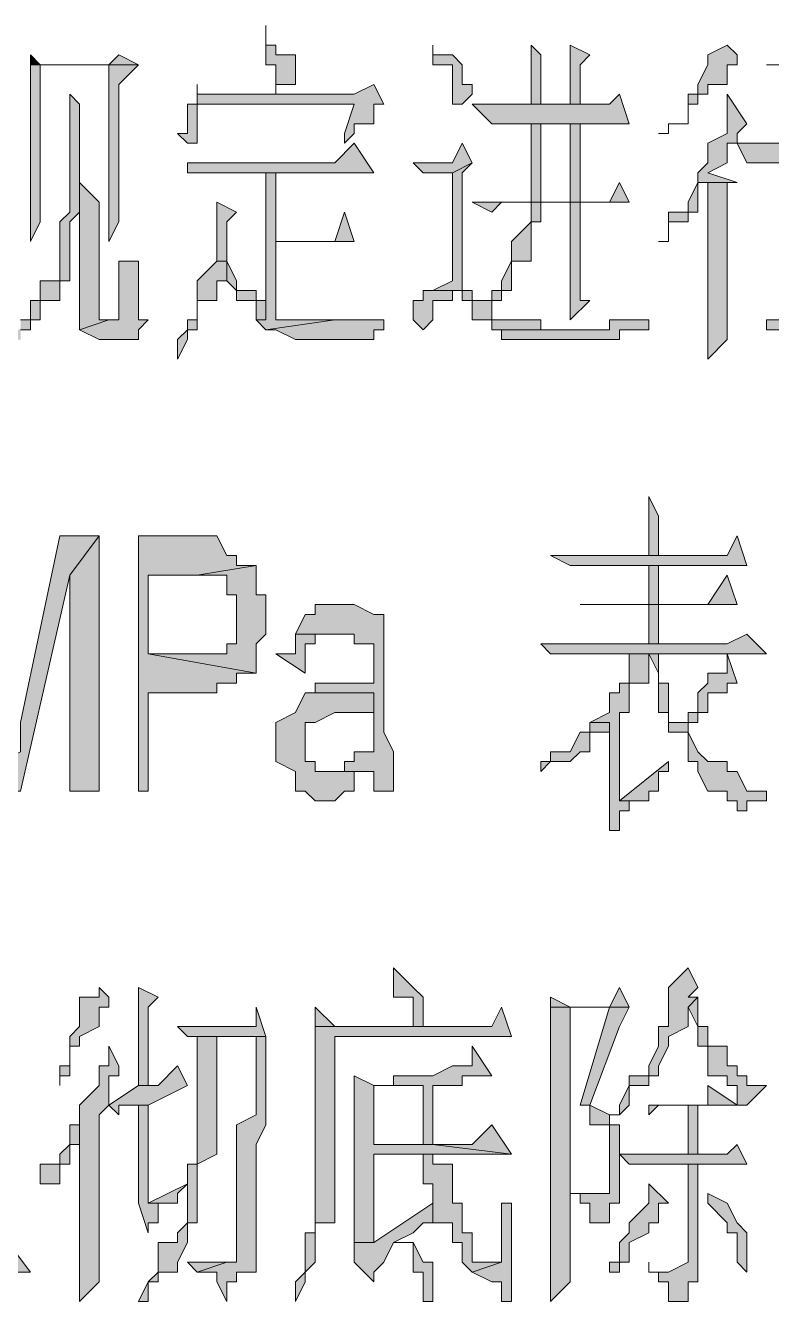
# Model space of a CAD drawing. Header units: millimetres. Extents: x 20 to 821, y 1 to 1134.
# Drawn here: x 623.61 to 637.29, y 581.18 to 604.58 of the extents above; entities that cross this region are included whole.
import ezdxf

# ---------------------------------------------------------------- set-up
doc = ezdxf.new("R2010")
doc.units = ezdxf.units.MM
doc.layers.add('1', color=7, linetype='Continuous')

msp = doc.modelspace()

# ---------------------------------------------------------------- hatches: boundary and pattern name
h = msp.add_hatch(color=0)
h.dxf.hatch_style = 2
h.paths.add_polyline_path([(628.02, 604.581732), (628.02, 603.861732), (628.2, 603.861732), (628.2, 603.321732), (628.2, 603.501732), (628.56, 603.501732), (628.56, 603.861732), (628.56, 604.041732), (628.2, 604.041732), (628.2, 604.221732), (628.02, 604.221732)])
h = msp.add_hatch(color=0)
h.dxf.hatch_style = 2
h.paths.add_polyline_path([(631.08, 604.221732), (631.08, 603.861732), (631.44, 603.861732), (631.44, 603.141732), (631.62, 603.141732), (631.8, 603.321732), (631.8, 603.501732), (631.62, 603.501732), (631.62, 603.861732), (631.44, 604.041732), (631.08, 604.041732)])
h = msp.add_hatch(color=0)
h.dxf.hatch_style = 2
h.paths.add_polyline_path([(632.88, 604.221732), (632.88, 603.141732), (633.06, 603.141732), (633.06, 604.041732)])
h = msp.add_hatch(color=0)
h.dxf.hatch_style = 2
h.paths.add_polyline_path([(633.6, 604.221732), (633.6, 603.141732), (633.78, 603.141732), (633.78, 603.861732), (633.96, 604.041732)])
h = msp.add_hatch(color=0)
h.dxf.hatch_style = 2
h.paths.add_polyline_path([(636.48, 604.221732), (636.12, 604.041732), (636.12, 603.861732), (635.94, 603.501732), (635.94, 603.321732), (635.76, 603.321732), (635.76, 602.781732), (635.4, 602.781732), (635.4, 602.601732), (635.22, 602.601732), (635.4, 602.601732), (635.4, 602.781732), (635.76, 602.781732), (635.76, 603.141732), (635.94, 603.141732), (635.94, 603.321732), (636.12, 603.321732), (636.12, 603.501732), (636.48, 603.501732), (636.48, 603.861732), (636.66, 603.861732), (636.66, 604.041732)])
h = msp.add_hatch(color=0)
h.dxf.hatch_style = 2
h.paths.add_polyline_path([(638.82, 604.221732), (638.64, 603.861732), (637.2, 603.861732), (637.38, 603.861732), (639, 603.861732)])
h = msp.add_hatch(color=0)
h.dxf.hatch_style = 2
h.paths.add_polyline_path([(623.7, 604.041732), (623.7, 603.861732), (623.88, 603.861732)])
h = msp.add_hatch(color=0)
h.dxf.hatch_style = 2
h.paths.add_polyline_path([(625.32, 604.041732), (625.14, 603.861732), (623.7, 603.861732), (623.7, 603.501732), (623.7, 600.621732), (623.88, 600.981732), (623.88, 603.861732), (625.14, 603.861732), (625.68, 603.861732)])
h = msp.add_hatch(color=0)
h.dxf.hatch_style = 2
h.paths.add_polyline_path([(625.68, 603.861732), (625.14, 603.861732), (625.14, 600.621732), (625.32, 600.981732), (625.32, 603.501732)])
h = msp.add_hatch(color=0)
h.dxf.hatch_style = 2
h.paths.add_polyline_path([(630, 603.501732), (629.64, 603.321732), (626.76, 603.321732), (626.76, 603.141732), (629.64, 603.141732), (629.46, 602.601732), (629.46, 602.421732), (629.64, 602.601732), (629.64, 602.781732), (630, 602.781732), (630, 603.141732), (630.18, 603.141732)])
h = msp.add_hatch(color=0)
h.dxf.hatch_style = 2
h.paths.add_polyline_path([(626.76, 603.501732), (626.76, 603.141732), (626.76, 603.321732)])
h = msp.add_hatch(color=0)
h.dxf.hatch_style = 2
h.paths.add_polyline_path([(624.42, 603.321732), (624.42, 601.161732), (624.24, 600.981732), (624.24, 599.901732), (623.88, 599.901732), (623.88, 599.721732), (623.88, 599.541732), (623.7, 599.541732), (623.7, 599.181732), (623.52, 599.181732), (623.52, 599.001732), (623.16, 599.001732), (623.16, 598.821732), (622.98, 598.821732), (622.98, 598.461732), (622.98, 598.821732), (623.52, 598.821732), (623.52, 599.001732), (623.7, 599.001732), (623.7, 599.181732), (623.88, 599.181732), (623.88, 599.541732), (624.24, 599.541732), (624.24, 599.721732), (624.24, 599.901732), (624.42, 599.901732), (624.42, 600.981732), (624.6, 601.161732), (624.6, 603.141732)])
h = msp.add_hatch(color=0)
h.dxf.hatch_style = 2
h.paths.add_polyline_path([(634.5, 603.321732), (634.32, 603.141732), (631.8, 603.141732), (632.16, 602.781732), (634.68, 602.781732)])
h = msp.add_hatch(color=0)
h.dxf.hatch_style = 2
h.paths.add_polyline_path([(636.48, 603.321732), (636.48, 602.601732), (636.12, 602.421732), (636.12, 602.061732), (635.94, 601.881732), (635.94, 601.701732), (635.76, 601.341732), (635.76, 601.161732), (635.4, 601.161732), (635.4, 600.621732), (635.22, 600.621732), (635.4, 600.621732), (635.4, 600.981732), (635.76, 600.981732), (635.76, 601.161732), (635.94, 601.161732), (635.94, 601.701732), (636.12, 601.701732), (636.66, 601.701732), (636.12, 601.881732), (636.48, 602.061732), (636.48, 602.421732), (636.66, 602.421732), (636.66, 602.601732), (636.84, 602.781732)])
h = msp.add_hatch(color=0)
h.dxf.hatch_style = 2
h.paths.add_polyline_path([(626.76, 603.141732), (626.58, 603.141732), (626.58, 602.781732), (626.58, 602.601732), (626.4, 602.601732), (626.58, 602.421732), (626.76, 602.421732), (626.76, 602.601732), (626.76, 603.141732), (629.64, 603.141732)])
h = msp.add_hatch(color=0)
h.dxf.hatch_style = 2
h.paths.add_polyline_path([(632.88, 602.781732), (632.88, 601.341732), (633.06, 601.341732), (633.06, 602.781732), (633.6, 602.781732)])
h = msp.add_hatch(color=0)
h.dxf.hatch_style = 2
h.paths.add_polyline_path([(633.78, 602.781732), (632.88, 602.781732), (633.6, 602.781732), (633.6, 601.341732), (633.78, 601.341732)])
h = msp.add_hatch(color=0)
h.dxf.hatch_style = 2
h.paths.add_polyline_path([(639, 602.781732), (638.82, 602.421732), (636.66, 602.421732), (636.84, 602.061732), (639.36, 602.061732)])
h = msp.add_hatch(color=0)
h.dxf.hatch_style = 2
h.paths.add_polyline_path([(629.64, 602.421732), (629.28, 602.061732), (626.58, 602.061732), (626.58, 601.881732), (630, 601.881732)])
h = msp.add_hatch(color=0)
h.dxf.hatch_style = 2
h.paths.add_polyline_path([(631.62, 602.421732), (631.44, 602.061732), (630.72, 602.061732), (630.9, 601.881732), (631.44, 601.881732), (631.8, 602.061732)])
h = msp.add_hatch(color=0)
h.dxf.hatch_style = 2
h.paths.add_polyline_path([(628.2, 601.881732), (628.02, 601.881732), (628.02, 599.181732), (627.84, 599.181732), (628.02, 599.001732), (629.28, 599.181732), (628.2, 599.181732), (628.2, 600.621732), (629.64, 600.621732), (628.2, 600.621732)])
h = msp.add_hatch(color=0)
h.dxf.hatch_style = 2
h.paths.add_polyline_path([(631.8, 602.061732), (631.44, 601.881732), (631.44, 599.901732), (631.08, 599.721732), (631.62, 599.721732), (631.62, 599.541732), (631.8, 599.541732), (631.8, 599.181732), (632.16, 599.181732), (632.16, 599.001732), (633.6, 599.001732), (633.24, 599.001732), (633.06, 599.001732), (633.06, 599.181732), (632.52, 599.181732), (632.16, 599.181732), (632.16, 599.541732), (631.8, 599.541732), (631.8, 599.721732), (631.62, 599.721732), (631.62, 599.901732), (631.62, 601.881732)])
h = msp.add_hatch(color=0)
h.dxf.hatch_style = 2
h.paths.add_polyline_path([(624.6, 601.701732), (624.6, 599.001732), (625.14, 599.181732), (624.96, 599.181732), (624.96, 601.161732), (624.96, 601.341732)])
h = msp.add_hatch(color=0)
h.dxf.hatch_style = 2
h.paths.add_polyline_path([(634.5, 601.701732), (634.32, 601.341732), (631.8, 601.341732), (632.16, 601.161732), (632.34, 601.341732), (634.68, 601.341732)])
h = msp.add_hatch(color=0)
h.dxf.hatch_style = 2
h.paths.add_polyline_path([(636.66, 601.701732), (636.12, 601.701732), (636.12, 601.341732), (636.12, 598.461732), (636.48, 598.821732), (636.48, 601.701732)])
h = msp.add_hatch(color=0)
h.dxf.hatch_style = 2
h.paths.add_polyline_path([(627.12, 601.341732), (627.12, 600.261732), (627.3, 600.261732), (627.3, 599.901732), (627.48, 599.721732), (627.48, 599.541732), (627.84, 599.541732), (627.84, 599.181732), (628.02, 599.181732), (628.02, 599.541732), (627.84, 599.541732), (627.84, 599.721732), (627.48, 599.721732), (627.48, 599.901732), (627.3, 600.261732), (627.3, 600.981732), (627.48, 601.161732)])
h = msp.add_hatch(color=0)
h.dxf.hatch_style = 2
h.paths.add_polyline_path([(629.46, 601.161732), (629.28, 600.621732), (628.2, 600.621732), (629.64, 600.621732)])
h = msp.add_hatch(color=0)
h.dxf.hatch_style = 2
h.paths.add_polyline_path([(632.88, 601.341732), (632.88, 600.981732), (632.52, 600.621732), (632.52, 600.261732), (632.34, 599.901732), (632.34, 599.721732), (632.16, 599.721732), (632.16, 599.541732), (632.34, 599.541732), (632.34, 599.721732), (632.52, 599.721732), (632.52, 600.261732), (632.88, 600.261732), (632.88, 600.981732), (633.06, 600.981732), (633.06, 601.341732), (633.6, 601.341732)])
h = msp.add_hatch(color=0)
h.dxf.hatch_style = 2
h.paths.add_polyline_path([(633.78, 601.341732), (632.88, 601.341732), (633.6, 601.341732), (633.6, 599.181732), (633.96, 599.541732), (633.78, 599.541732), (633.78, 599.721732), (633.78, 600.261732), (633.78, 600.441732)])
h = msp.add_hatch(color=0)
h.dxf.hatch_style = 2
h.paths.add_polyline_path([(625.68, 600.261732), (625.32, 600.261732), (625.32, 599.901732), (625.32, 599.181732), (625.14, 599.181732), (624.6, 599.001732), (624.96, 598.821732), (625.68, 598.821732), (625.68, 599.001732), (625.86, 599.181732), (625.68, 599.181732)])
h = msp.add_hatch(color=0)
h.dxf.hatch_style = 2
h.paths.add_polyline_path([(627.12, 600.261732), (626.76, 599.901732), (626.76, 599.181732), (626.58, 599.181732), (626.58, 599.001732), (626.4, 598.821732), (626.4, 598.461732), (626.58, 598.821732), (626.58, 599.001732), (626.76, 599.001732), (626.76, 599.541732), (627.12, 599.541732), (627.12, 599.901732), (627.3, 599.901732), (627.3, 600.261732)])
h = msp.add_hatch(color=0)
h.dxf.hatch_style = 2
h.paths.add_polyline_path([(631.08, 599.721732), (630.9, 599.721732), (630.9, 599.541732), (630.72, 599.541732), (630.72, 599.181732), (630.9, 599.001732), (631.08, 599.181732), (631.08, 599.541732), (631.44, 599.541732), (631.44, 599.721732), (631.62, 599.721732)])
h = msp.add_hatch(color=0)
h.dxf.hatch_style = 2
h.paths.add_polyline_path([(630.18, 599.181732), (629.28, 599.181732), (628.02, 599.001732), (628.2, 599.001732), (628.56, 598.821732), (628.92, 598.821732), (630, 598.821732), (630, 599.001732), (630.18, 599.001732)])
h = msp.add_hatch(color=0)
h.dxf.hatch_style = 2
h.paths.add_polyline_path([(635.04, 599.181732), (634.32, 599.181732), (634.32, 599.001732), (632.16, 599.001732), (632.34, 599.001732), (632.34, 598.821732), (632.52, 598.821732), (633.06, 598.821732), (634.5, 598.821732), (634.5, 599.001732), (635.04, 599.001732)])
h = msp.add_hatch(color=0)
h.dxf.hatch_style = 2
h.paths.add_polyline_path([(637.2, 599.181732), (637.2, 599.001732), (637.38, 599.001732), (637.92, 599.001732), (637.56, 599.001732), (637.56, 599.181732), (637.38, 599.181732)])
h = msp.add_hatch(color=0)
h.dxf.hatch_style = 2
h.paths.add_polyline_path([(635.04, 595.941732), (635.04, 594.861732), (635.22, 594.861732), (635.22, 595.581732)])
h = msp.add_hatch(color=0)
h.dxf.hatch_style = 2
h.paths.add_polyline_path([(624.96, 595.221732), (624.24, 595.221732), (623.52, 591.801732), (623.52, 591.261732), (623.16, 591.081732), (623.16, 590.541732), (623.52, 590.541732), (624.42, 594.501732)])
h = msp.add_hatch(color=0)
h.dxf.hatch_style = 2
h.paths.add_polyline_path([(624.96, 595.221732), (624.42, 594.501732), (624.42, 590.541732), (624.96, 590.541732)])
h = msp.add_hatch(color=0)
h.dxf.hatch_style = 2
h.paths.add_polyline_path([(626.76, 595.221732), (625.68, 595.221732), (625.68, 590.541732), (625.86, 590.541732), (625.86, 592.341732), (627.12, 592.341732), (627.12, 592.521732), (627.48, 592.521732), (627.48, 592.701732), (627.84, 592.701732), (625.86, 593.061732), (625.86, 594.501732), (626.76, 594.501732), (627.84, 594.681732), (627.48, 594.681732), (627.48, 594.861732), (627.3, 594.861732), (627.12, 595.221732)])
h = msp.add_hatch(color=0)
h.dxf.hatch_style = 2
h.paths.add_polyline_path([(636.66, 595.221732), (636.48, 594.861732), (633.24, 594.861732), (633.6, 594.681732), (636.84, 594.681732)])
h = msp.add_hatch(color=0)
h.dxf.hatch_style = 2
h.paths.add_polyline_path([(627.84, 594.681732), (626.76, 594.501732), (627.3, 594.501732), (627.3, 594.141732), (627.48, 594.141732), (627.48, 593.961732), (627.48, 593.241732), (627.3, 593.241732), (627.3, 593.061732), (627.12, 593.061732), (626.76, 593.061732), (625.86, 593.061732), (627.84, 592.701732), (627.84, 593.241732), (628.02, 593.421732), (628.02, 594.141732), (627.84, 594.141732)])
h = msp.add_hatch(color=0)
h.dxf.hatch_style = 2
h.paths.add_polyline_path([(635.04, 593.961732), (635.22, 593.961732), (635.22, 594.681732), (635.04, 594.681732)])
h = msp.add_hatch(color=0)
h.dxf.hatch_style = 2
h.paths.add_polyline_path([(636.48, 594.501732), (636.12, 593.961732), (633.78, 593.961732), (633.96, 593.961732), (636.66, 593.961732)])
h = msp.add_hatch(color=0)
h.dxf.hatch_style = 2
h.paths.add_polyline_path([(629.46, 593.961732), (628.92, 593.961732), (628.92, 593.781732), (628.74, 593.781732), (628.56, 593.421732), (629.64, 593.421732), (629.64, 593.241732), (630, 593.241732), (630, 593.061732), (630, 592.521732), (629.64, 592.521732), (628.92, 592.521732), (628.92, 592.341732), (628.74, 592.341732), (630, 592.341732), (630, 591.261732), (629.64, 591.261732), (629.64, 591.081732), (629.46, 591.081732), (629.46, 590.901732), (630, 590.901732), (630, 590.541732), (630.36, 590.541732), (630.36, 591.261732), (630.18, 591.621732), (630.18, 593.781732), (630, 593.781732), (629.64, 593.961732)])
h = msp.add_hatch(color=0)
h.dxf.hatch_style = 2
h.paths.add_polyline_path([(635.04, 593.241732), (635.22, 593.241732), (635.22, 593.961732), (635.04, 593.961732)])
h = msp.add_hatch(color=0)
h.dxf.hatch_style = 2
h.paths.add_polyline_path([(628.56, 593.421732), (628.56, 593.061732), (628.2, 593.061732), (628.74, 592.701732), (628.74, 593.241732), (628.92, 593.241732), (628.92, 593.421732), (629.28, 593.421732), (629.46, 593.421732)])
h = msp.add_hatch(color=0)
h.dxf.hatch_style = 2
h.paths.add_polyline_path([(636.84, 593.421732), (636.48, 593.241732), (633.06, 593.241732), (633.24, 593.061732), (637.2, 593.061732)])
h = msp.add_hatch(color=0)
h.dxf.hatch_style = 2
h.paths.add_polyline_path([(634.68, 593.061732), (634.68, 592.521732), (634.5, 592.521732), (634.5, 592.341732), (634.32, 592.341732), (634.32, 591.981732), (633.96, 591.801732), (634.32, 591.801732), (634.32, 590.541732), (634.32, 589.821732), (634.5, 589.821732), (634.5, 590.181732), (634.68, 590.181732), (634.68, 590.361732), (635.04, 590.361732), (634.5, 590.361732), (634.5, 591.981732), (634.68, 591.981732), (634.68, 592.521732), (635.04, 592.521732), (635.04, 593.061732)])
h = msp.add_hatch(color=0)
h.dxf.hatch_style = 2
h.paths.add_polyline_path([(635.22, 593.061732), (634.68, 593.061732), (635.04, 593.061732), (635.22, 592.701732), (635.22, 591.981732), (635.4, 591.981732), (635.4, 591.621732), (635.76, 591.621732), (635.76, 591.081732), (635.94, 591.081732), (635.94, 590.901732), (636.12, 590.541732), (636.48, 590.541732), (636.48, 590.361732), (636.66, 590.361732), (636.66, 590.181732), (636.84, 590.181732), (636.84, 590.361732), (637.2, 590.361732), (637.2, 590.541732), (636.84, 590.541732), (636.66, 590.901732), (636.48, 590.901732), (636.48, 591.081732), (636.12, 591.081732), (635.94, 591.261732), (635.76, 591.621732), (635.76, 591.801732), (635.4, 591.801732), (635.4, 592.521732), (635.22, 592.521732)])
h = msp.add_hatch(color=0)
h.dxf.hatch_style = 2
h.paths.add_polyline_path([(636.48, 593.061732), (636.48, 592.701732), (636.12, 592.701732), (636.12, 592.521732), (635.94, 592.341732), (635.94, 591.981732), (635.76, 591.981732), (635.76, 591.801732), (635.94, 591.801732), (635.94, 591.981732), (636.12, 591.981732), (636.12, 592.341732), (636.48, 592.341732), (636.48, 592.521732), (636.66, 592.521732)])
h = msp.add_hatch(color=0)
h.dxf.hatch_style = 2
h.paths.add_polyline_path([(628.74, 592.341732), (628.56, 591.981732), (628.2, 591.801732), (628.2, 591.081732), (628.56, 590.901732), (628.56, 590.541732), (628.74, 590.541732), (628.92, 590.361732), (629.28, 590.361732), (629.46, 590.541732), (629.64, 590.541732), (629.64, 590.901732), (630, 590.901732), (629.28, 590.901732), (628.92, 590.901732), (628.92, 591.081732), (628.74, 591.081732), (628.74, 591.261732), (628.74, 591.801732), (628.92, 591.801732), (629.28, 591.981732), (630, 591.981732), (630, 592.341732)])
h = msp.add_hatch(color=0)
h.dxf.hatch_style = 2
h.paths.add_polyline_path([(633.96, 591.801732), (633.96, 591.621732), (633.78, 591.621732), (633.6, 591.261732), (633.24, 591.261732), (633.24, 591.081732), (633.06, 591.081732), (633.06, 590.901732), (633.24, 591.081732), (633.6, 591.081732), (633.78, 591.261732), (633.96, 591.261732), (633.96, 591.621732), (634.32, 591.621732), (634.32, 591.801732)])
h = msp.add_hatch(color=0)
h.dxf.hatch_style = 2
h.paths.add_polyline_path([(629.46, 590.901732), (629.28, 590.901732), (630, 590.901732)])
h = msp.add_hatch(color=0)
h.dxf.hatch_style = 2
h.paths.add_polyline_path([(635.4, 591.081732), (634.5, 590.361732), (635.04, 590.361732), (635.04, 590.541732), (635.22, 590.541732), (635.22, 590.901732), (635.4, 590.901732)])
h = msp.add_hatch(color=0)
h.dxf.hatch_style = 2
h.paths.add_polyline_path([(630.36, 587.301732), (630.36, 586.761732), (630.72, 586.761732), (630.72, 586.221732), (629.28, 586.221732), (630.9, 586.221732), (630.9, 586.581732), (630.9, 586.761732), (630.72, 586.941732)])
h = msp.add_hatch(color=0)
h.dxf.hatch_style = 2
h.paths.add_polyline_path([(635.76, 587.301732), (635.4, 586.941732), (635.4, 586.221732), (635.22, 586.221732), (635.22, 585.861732), (635.04, 585.501732), (635.04, 585.321732), (634.68, 585.321732), (634.68, 585.141732), (634.5, 584.781732), (634.5, 584.601732), (634.32, 584.601732), (634.5, 584.601732), (634.68, 584.781732), (634.68, 585.141732), (635.04, 585.141732), (635.04, 585.321732), (635.22, 585.321732), (635.22, 585.501732), (635.4, 585.861732), (635.4, 586.041732), (635.76, 586.221732), (635.76, 586.581732), (635.94, 586.761732), (635.76, 586.761732), (635.94, 586.941732)])
h = msp.add_hatch(color=0)
h.dxf.hatch_style = 2
h.paths.add_polyline_path([(624.96, 586.941732), (624.96, 586.761732), (624.6, 586.761732), (624.6, 586.221732), (624.42, 586.041732), (624.42, 585.501732), (624.24, 585.501732), (624.24, 585.141732), (624.24, 585.321732), (624.42, 585.321732), (624.42, 585.501732), (624.42, 585.861732), (624.6, 585.861732), (624.6, 586.041732), (624.96, 586.221732), (624.96, 586.581732), (625.14, 586.581732), (625.14, 586.761732)])
h = msp.add_hatch(color=0)
h.dxf.hatch_style = 2
h.paths.add_polyline_path([(625.68, 586.941732), (625.68, 585.141732), (625.86, 585.141732), (625.86, 586.581732), (626.04, 586.761732)])
h = msp.add_hatch(color=0)
h.dxf.hatch_style = 2
h.paths.add_polyline_path([(634.5, 586.941732), (634.32, 586.581732), (633.24, 586.581732), (633.24, 586.221732), (633.24, 583.341732), (633.24, 583.161732), (633.24, 581.181732), (633.6, 581.541732), (633.6, 586.581732), (634.32, 586.581732), (634.68, 586.581732)])
h = msp.add_hatch(color=0)
h.dxf.hatch_style = 2
h.paths.add_polyline_path([(633.24, 586.761732), (633.24, 586.581732), (633.6, 586.581732)])
h = msp.add_hatch(color=0)
h.dxf.hatch_style = 2
h.paths.add_polyline_path([(635.94, 586.761732), (635.76, 586.581732), (635.94, 586.221732), (635.94, 585.861732), (636.12, 585.861732), (636.12, 585.321732), (636.48, 585.321732), (636.48, 585.141732), (636.66, 585.141732), (636.66, 584.781732), (636.84, 584.781732), (637.2, 585.141732), (636.84, 585.141732), (636.84, 585.321732), (636.66, 585.321732), (636.66, 585.501732), (636.48, 585.501732), (636.48, 585.861732), (636.12, 585.861732), (636.12, 586.041732), (636.12, 586.221732), (635.94, 586.221732)])
h = msp.add_hatch(color=0)
h.dxf.hatch_style = 2
h.paths.add_polyline_path([(627.84, 586.581732), (627.84, 586.221732), (626.4, 586.221732), (626.58, 586.041732), (628.02, 586.041732)])
h = msp.add_hatch(color=0)
h.dxf.hatch_style = 2
h.paths.add_polyline_path([(632.34, 586.581732), (632.16, 586.221732), (628.92, 586.221732), (628.92, 586.041732), (628.92, 582.981732), (628.92, 582.441732), (628.74, 582.441732), (628.74, 581.721732), (628.56, 581.541732), (628.56, 581.181732), (628.74, 581.541732), (628.74, 581.721732), (628.92, 581.901732), (628.92, 582.621732), (629.28, 582.621732), (629.28, 586.041732), (632.52, 586.041732)])
h = msp.add_hatch(color=0)
h.dxf.hatch_style = 2
h.paths.add_polyline_path([(628.92, 586.581732), (628.92, 586.221732), (630.9, 586.221732), (629.28, 586.221732)])
h = msp.add_hatch(color=0)
h.dxf.hatch_style = 2
h.paths.add_polyline_path([(634.68, 586.581732), (634.32, 586.581732), (633.78, 584.781732), (633.96, 584.781732), (633.96, 584.601732), (633.96, 584.421732), (634.32, 584.421732), (634.32, 583.161732), (633.96, 583.161732), (633.6, 583.161732), (633.78, 583.161732), (633.78, 582.981732), (633.96, 582.981732), (633.96, 582.621732), (634.32, 582.621732), (634.32, 582.981732), (634.5, 582.981732), (634.5, 583.161732), (634.5, 584.421732), (634.32, 584.421732), (634.32, 584.601732), (633.96, 584.781732), (634.5, 586.221732)])
h = msp.add_hatch(color=0)
h.dxf.hatch_style = 2
h.paths.add_polyline_path([(626.76, 586.041732), (626.76, 583.701732), (626.58, 583.701732), (626.58, 582.621732), (626.4, 582.441732), (626.4, 582.261732), (626.04, 582.261732), (626.04, 581.721732), (625.86, 581.541732), (625.68, 581.181732), (625.86, 581.181732), (625.86, 581.541732), (626.04, 581.541732), (626.04, 581.721732), (626.4, 581.721732), (626.4, 581.901732), (626.58, 582.261732), (626.58, 582.621732), (626.76, 582.621732), (626.76, 583.701732), (627.12, 583.881732), (627.12, 586.041732), (627.84, 586.041732)])
h = msp.add_hatch(color=0)
h.dxf.hatch_style = 2
h.paths.add_polyline_path([(628.02, 586.041732), (626.76, 586.041732), (627.84, 586.041732), (627.84, 584.601732), (627.48, 584.421732), (627.48, 582.441732), (627.48, 581.901732), (627.3, 581.901732), (626.76, 581.721732), (627.12, 581.721732), (627.12, 581.541732), (627.3, 581.181732), (627.3, 581.541732), (627.48, 581.541732), (627.48, 581.721732), (627.84, 581.721732), (627.84, 584.061732), (628.02, 584.421732)])
h = msp.add_hatch(color=0)
h.dxf.hatch_style = 2
h.paths.add_polyline_path([(625.14, 585.861732), (625.14, 585.501732), (624.96, 585.501732), (624.96, 585.141732), (624.6, 584.781732), (624.6, 584.421732), (624.42, 584.421732), (624.6, 584.421732), (624.6, 582.261732), (624.6, 581.181732), (624.96, 581.541732), (624.96, 584.601732), (625.14, 584.781732), (625.14, 585.321732), (625.32, 585.321732), (625.32, 585.501732)])
h = msp.add_hatch(color=0)
h.dxf.hatch_style = 2
h.paths.add_polyline_path([(631.8, 585.861732), (631.8, 585.501732), (631.62, 585.501732), (631.44, 585.501732), (631.08, 585.321732), (630.36, 585.321732), (630.36, 585.141732), (630, 585.141732), (630.9, 585.141732), (630.9, 584.601732), (630.9, 584.061732), (630, 584.061732), (631.08, 584.061732), (631.08, 584.421732), (631.08, 585.141732), (631.44, 585.141732), (631.62, 585.141732), (631.62, 585.321732), (632.16, 585.321732)])
h = msp.add_hatch(color=0)
h.dxf.hatch_style = 2
h.paths.add_polyline_path([(626.4, 585.501732), (626.04, 585.141732), (625.68, 585.141732), (625.14, 584.781732), (625.32, 584.601732), (625.32, 584.781732), (625.68, 584.781732), (625.86, 584.781732), (626.58, 585.141732)])
h = msp.add_hatch(color=0)
h.dxf.hatch_style = 2
h.paths.add_polyline_path([(629.64, 585.321732), (629.64, 582.261732), (630, 582.261732), (630, 583.881732), (630.9, 583.881732), (632.52, 583.881732), (631.08, 584.061732), (630, 584.061732), (630, 585.141732), (630.9, 585.141732), (630, 585.141732)])
h = msp.add_hatch(color=0)
h.dxf.hatch_style = 2
h.paths.add_polyline_path([(636.12, 585.141732), (636.12, 584.781732), (635.04, 584.781732), (635.04, 584.601732), (635.22, 584.781732), (636.66, 584.781732)])
h = msp.add_hatch(color=0)
h.dxf.hatch_style = 2
h.paths.add_polyline_path([(625.86, 584.781732), (625.68, 584.781732), (625.68, 583.341732), (625.68, 582.981732), (625.86, 582.441732), (625.86, 582.621732), (626.04, 582.621732), (626.04, 582.981732), (626.4, 582.981732), (625.86, 582.981732)])
h = msp.add_hatch(color=0)
h.dxf.hatch_style = 2
h.paths.add_polyline_path([(635.76, 583.881732), (635.94, 583.881732), (635.94, 584.781732), (635.76, 584.781732)])
h = msp.add_hatch(color=0)
h.dxf.hatch_style = 2
h.paths.add_polyline_path([(624.42, 584.421732), (624.42, 584.061732), (624.24, 583.881732), (624.24, 583.701732), (623.88, 583.701732), (623.88, 583.341732), (624.24, 583.341732), (624.24, 583.701732), (624.42, 583.701732), (624.42, 584.061732), (624.6, 584.061732), (624.6, 584.421732)])
h = msp.add_hatch(color=0)
h.dxf.hatch_style = 2
h.paths.add_polyline_path([(632.16, 584.421732), (631.8, 584.061732), (631.08, 584.061732), (632.52, 583.881732)])
h = msp.add_hatch(color=0)
h.dxf.hatch_style = 2
h.paths.add_polyline_path([(631.08, 583.881732), (630.9, 583.881732), (630.9, 583.701732), (630.9, 583.341732), (631.08, 583.341732), (631.08, 582.621732), (631.44, 582.621732), (631.44, 582.261732), (631.62, 582.261732), (631.62, 581.901732), (631.8, 581.721732), (632.34, 581.901732), (631.8, 581.901732), (631.8, 582.261732), (631.8, 582.441732), (631.62, 582.441732), (631.62, 582.981732), (631.44, 582.981732), (631.44, 583.701732), (631.08, 583.701732)])
h = msp.add_hatch(color=0)
h.dxf.hatch_style = 2
h.paths.add_polyline_path([(636.66, 584.061732), (636.48, 583.881732), (634.5, 583.881732), (634.68, 583.701732), (636.84, 583.701732)])
h = msp.add_hatch(color=0)
h.dxf.hatch_style = 2
h.paths.add_polyline_path([(635.94, 583.701732), (635.76, 583.701732), (635.76, 581.901732), (635.4, 581.721732), (635.04, 581.721732), (635.22, 581.721732), (635.22, 581.541732), (635.4, 581.541732), (635.4, 581.181732), (635.76, 581.181732), (635.76, 581.541732), (635.94, 581.541732)])
h = msp.add_hatch(color=0)
h.dxf.hatch_style = 2
h.paths.add_polyline_path([(626.58, 583.341732), (625.86, 582.981732), (626.4, 582.981732), (626.4, 583.161732)])
h = msp.add_hatch(color=0)
h.dxf.hatch_style = 2
h.paths.add_polyline_path([(633.6, 583.161732), (633.96, 583.161732), (633.78, 583.161732)])
h = msp.add_hatch(color=0)
h.dxf.hatch_style = 2
h.paths.add_polyline_path([(635.04, 583.341732), (635.04, 582.981732), (634.68, 582.621732), (634.68, 582.441732), (634.5, 582.261732), (634.5, 581.901732), (634.32, 581.901732), (634.32, 581.721732), (634.5, 581.721732), (634.5, 581.901732), (634.68, 581.901732), (634.68, 582.261732), (635.04, 582.441732), (635.04, 582.621732), (635.22, 582.621732), (635.22, 582.981732), (635.4, 582.981732)])
h = msp.add_hatch(color=0)
h.dxf.hatch_style = 2
h.paths.add_polyline_path([(636.12, 583.161732), (636.12, 582.981732), (636.48, 582.621732), (636.48, 582.441732), (636.66, 582.441732), (636.66, 581.901732), (636.84, 581.721732), (636.84, 582.441732), (636.66, 582.621732), (636.48, 582.981732)])
h = msp.add_hatch(color=0)
h.dxf.hatch_style = 2
h.paths.add_polyline_path([(631.08, 582.981732), (630, 582.261732), (629.64, 582.261732), (629.64, 581.901732), (630, 581.541732), (630, 581.721732), (630.18, 581.901732), (630.36, 582.261732), (630.72, 582.441732), (630.9, 582.621732), (631.08, 582.621732)])
h = msp.add_hatch(color=0)
h.dxf.hatch_style = 2
h.paths.add_polyline_path([(632.34, 582.981732), (632.34, 581.901732), (631.8, 581.721732), (632.16, 581.541732), (632.34, 581.541732), (632.34, 581.181732), (632.52, 581.181732), (632.52, 581.541732), (632.52, 582.621732), (632.52, 582.981732)])
h = msp.add_hatch(color=0)
h.dxf.hatch_style = 2
h.paths.add_polyline_path([(623.16, 582.441732), (622.98, 581.901732), (620.1, 581.901732), (620.28, 581.721732), (623.7, 581.721732)])
h = msp.add_hatch(color=0)
h.dxf.hatch_style = 2
h.paths.add_polyline_path([(630.36, 582.261732), (630.72, 582.261732), (630.72, 581.901732), (630.72, 581.721732), (630.9, 581.721732), (630.9, 581.181732), (631.08, 581.181732), (631.08, 581.901732), (630.9, 581.901732), (630.72, 582.261732)])
h = msp.add_hatch(color=0)
h.dxf.hatch_style = 2
h.paths.add_polyline_path([(626.58, 581.901732), (626.76, 581.721732), (627.3, 581.901732)])
h = msp.add_hatch(color=0)
h.dxf.hatch_style = 2
h.paths.add_polyline_path([(635.04, 581.901732), (635.04, 581.721732), (635.4, 581.721732), (635.04, 581.721732)])

# ---------------------------------------------------------------- linework, layer by layer
at = {"layer": '1', "color": 0, "lineweight": 5}
for points in [[(628.02, 604.581732), (628.02, 603.861732), (628.2, 603.861732), (628.2, 603.321732), (628.2, 603.501732), (628.56, 603.501732), (628.56, 603.861732), (628.56, 604.041732), (628.2, 604.041732), (628.2, 604.221732), (628.02, 604.221732), (628.02, 604.581732)], [(631.08, 604.221732), (631.08, 603.861732), (631.44, 603.861732), (631.44, 603.141732), (631.62, 603.141732), (631.8, 603.321732), (631.8, 603.501732), (631.62, 603.501732), (631.62, 603.861732), (631.44, 604.041732), (631.08, 604.041732), (631.08, 604.221732)], [(632.88, 604.221732), (632.88, 603.141732), (633.06, 603.141732), (633.06, 604.041732), (632.88, 604.221732)], [(633.6, 604.221732), (633.6, 603.141732), (633.78, 603.141732), (633.78, 603.861732), (633.96, 604.041732), (633.6, 604.221732)], [(636.48, 604.221732), (636.12, 604.041732), (636.12, 603.861732), (635.94, 603.501732), (635.94, 603.321732), (635.76, 603.321732), (635.76, 602.781732), (635.4, 602.781732), (635.4, 602.601732), (635.22, 602.601732), (635.4, 602.601732), (635.4, 602.781732), (635.76, 602.781732), (635.76, 603.141732), (635.94, 603.141732), (635.94, 603.321732), (636.12, 603.321732), (636.12, 603.501732), (636.48, 603.501732), (636.48, 603.861732), (636.66, 603.861732), (636.66, 604.041732), (636.48, 604.221732)], [(638.82, 604.221732), (638.64, 603.861732), (637.2, 603.861732), (637.38, 603.861732), (639, 603.861732), (638.82, 604.221732)], [(623.7, 604.041732), (623.7, 603.861732), (623.88, 603.861732), (623.7, 604.041732)], [(625.32, 604.041732), (625.14, 603.861732), (623.7, 603.861732), (623.7, 603.501732), (623.7, 600.621732), (623.7, 600.621732), (623.88, 600.981732), (623.88, 603.861732), (625.14, 603.861732), (625.68, 603.861732), (625.32, 604.041732)], [(625.68, 603.861732), (625.14, 603.861732), (625.14, 600.621732), (625.32, 600.981732), (625.32, 603.501732), (625.68, 603.861732)], [(630, 603.501732), (629.64, 603.321732), (626.76, 603.321732), (626.76, 603.141732), (629.64, 603.141732), (629.46, 602.601732), (629.46, 602.421732), (629.64, 602.601732), (629.64, 602.781732), (630, 602.781732), (630, 603.141732), (630.18, 603.141732), (630, 603.501732)], [(626.76, 603.501732), (626.76, 603.141732), (626.76, 603.321732), (626.76, 603.501732)], [(624.42, 603.321732), (624.42, 601.161732), (624.24, 600.981732), (624.24, 599.901732), (623.88, 599.901732), (623.88, 599.721732), (623.88, 599.541732), (623.7, 599.541732), (623.7, 599.181732), (623.52, 599.181732)], [(623.52, 599.001732), (623.7, 599.001732), (623.7, 599.181732), (623.88, 599.181732), (623.88, 599.541732), (624.24, 599.541732), (624.24, 599.721732), (624.24, 599.901732), (624.42, 599.901732), (624.42, 600.981732), (624.6, 601.161732), (624.6, 603.141732), (624.42, 603.321732)], [(634.5, 603.321732), (634.32, 603.141732), (631.8, 603.141732), (632.16, 602.781732), (634.68, 602.781732), (634.5, 603.321732)], [(636.48, 603.321732), (636.48, 602.601732), (636.12, 602.421732), (636.12, 602.061732), (635.94, 601.881732), (635.94, 601.701732), (635.76, 601.341732), (635.76, 601.161732), (635.4, 601.161732), (635.4, 600.621732), (635.22, 600.621732), (635.4, 600.621732), (635.4, 600.621732), (635.4, 600.981732), (635.76, 600.981732), (635.76, 601.161732), (635.94, 601.161732), (635.94, 601.701732), (636.12, 601.701732), (636.66, 601.701732), (636.12, 601.881732), (636.48, 602.061732), (636.48, 602.421732), (636.66, 602.421732), (636.66, 602.601732), (636.84, 602.781732), (636.48, 603.321732)], [(626.76, 603.141732), (626.58, 603.141732), (626.58, 602.781732), (626.58, 602.601732), (626.4, 602.601732), (626.58, 602.421732), (626.76, 602.421732), (626.76, 602.601732), (626.76, 603.141732), (629.64, 603.141732), (626.76, 603.141732)], [(632.88, 602.781732), (632.88, 601.341732), (633.06, 601.341732), (633.06, 602.781732), (633.6, 602.781732), (632.88, 602.781732)], [(633.78, 602.781732), (632.88, 602.781732), (633.6, 602.781732), (633.6, 601.341732), (633.78, 601.341732), (633.78, 602.781732)], [(639, 602.781732), (638.82, 602.421732), (636.66, 602.421732), (636.84, 602.061732), (639.36, 602.061732), (639, 602.781732)], [(629.64, 602.421732), (629.28, 602.061732), (626.58, 602.061732), (626.58, 601.881732), (630, 601.881732), (629.64, 602.421732)], [(631.62, 602.421732), (631.44, 602.061732), (630.72, 602.061732), (630.9, 601.881732), (631.44, 601.881732), (631.8, 602.061732), (631.62, 602.421732)], [(628.2, 601.881732), (628.02, 601.881732), (628.02, 599.181732), (627.84, 599.181732), (628.02, 599.001732), (629.28, 599.181732), (628.2, 599.181732), (628.2, 600.621732), (629.64, 600.621732), (628.2, 600.621732), (628.2, 601.881732)], [(631.8, 602.061732), (631.44, 601.881732), (631.44, 599.901732), (631.08, 599.721732), (631.62, 599.721732), (631.62, 599.541732), (631.8, 599.541732), (631.8, 599.181732), (632.16, 599.181732), (632.16, 599.001732), (633.6, 599.001732), (633.24, 599.001732), (633.06, 599.001732), (633.06, 599.181732), (632.52, 599.181732), (632.52, 599.181732), (632.16, 599.181732), (632.16, 599.541732), (631.8, 599.541732), (631.8, 599.721732), (631.62, 599.721732), (631.62, 599.901732), (631.62, 601.881732), (631.8, 602.061732)], [(624.6, 601.701732), (624.6, 599.001732), (625.14, 599.181732), (624.96, 599.181732), (624.96, 601.161732), (624.96, 601.341732), (624.6, 601.701732)], [(634.5, 601.701732), (634.32, 601.341732), (631.8, 601.341732), (632.16, 601.161732), (632.34, 601.341732), (634.68, 601.341732), (634.5, 601.701732)], [(636.66, 601.701732), (636.12, 601.701732), (636.12, 601.341732), (636.12, 598.461732), (636.48, 598.821732), (636.48, 601.701732), (636.66, 601.701732)], [(627.12, 601.341732), (627.12, 600.261732), (627.3, 600.261732), (627.3, 599.901732), (627.48, 599.721732), (627.48, 599.541732), (627.84, 599.541732), (627.84, 599.181732), (628.02, 599.181732), (628.02, 599.541732), (627.84, 599.541732), (627.84, 599.721732), (627.84, 599.721732), (627.48, 599.721732), (627.48, 599.901732), (627.3, 600.261732), (627.3, 600.981732), (627.48, 601.161732), (627.12, 601.341732)], [(629.46, 601.161732), (629.28, 600.621732), (628.2, 600.621732), (629.64, 600.621732), (629.46, 601.161732)], [(632.88, 601.341732), (632.88, 600.981732), (632.52, 600.621732), (632.52, 600.261732), (632.34, 599.901732), (632.34, 599.721732), (632.16, 599.721732), (632.16, 599.541732), (632.34, 599.541732), (632.34, 599.721732), (632.52, 599.721732), (632.52, 600.261732), (632.88, 600.261732), (632.88, 600.981732), (633.06, 600.981732), (633.06, 601.341732), (633.6, 601.341732), (632.88, 601.341732)], [(633.78, 601.341732), (632.88, 601.341732), (633.6, 601.341732), (633.6, 599.181732), (633.96, 599.541732), (633.78, 599.541732), (633.78, 599.721732), (633.78, 600.261732), (633.78, 600.441732), (633.78, 601.341732)], [(625.68, 600.261732), (625.32, 600.261732), (625.32, 599.901732), (625.32, 599.181732), (625.14, 599.181732), (624.6, 599.001732), (624.96, 598.821732), (625.68, 598.821732), (625.68, 599.001732), (625.86, 599.181732), (625.68, 599.181732), (625.68, 599.181732), (625.68, 600.261732)], [(627.12, 600.261732), (626.76, 599.901732), (626.76, 599.181732), (626.58, 599.181732), (626.58, 599.001732), (626.4, 598.821732), (626.4, 598.461732), (626.58, 598.821732), (626.58, 599.001732), (626.76, 599.001732), (626.76, 599.541732), (627.12, 599.541732), (627.12, 599.901732), (627.3, 599.901732), (627.3, 600.261732), (627.12, 600.261732)], [(631.08, 599.721732), (630.9, 599.721732), (630.9, 599.541732), (630.72, 599.541732), (630.72, 599.181732), (630.9, 599.001732), (631.08, 599.181732), (631.08, 599.541732), (631.44, 599.541732), (631.44, 599.721732), (631.62, 599.721732), (631.08, 599.721732)], [(630.18, 599.181732), (629.28, 599.181732), (628.02, 599.001732), (628.2, 599.001732), (628.56, 598.821732), (628.92, 598.821732), (628.92, 598.821732), (630, 598.821732), (630, 599.001732), (630.18, 599.001732), (630.18, 599.181732)], [(635.04, 599.181732), (634.32, 599.181732), (634.32, 599.001732), (632.16, 599.001732), (632.34, 599.001732), (632.34, 598.821732), (632.52, 598.821732), (633.06, 598.821732), (633.06, 598.821732), (634.5, 598.821732), (634.5, 599.001732), (635.04, 599.001732), (635.04, 599.181732)], [(637.2, 599.181732), (637.2, 599.001732), (637.38, 599.001732), (637.92, 599.001732), (637.56, 599.001732), (637.56, 599.181732), (637.38, 599.181732), (637.2, 599.181732)], [(635.04, 595.941732), (635.04, 594.861732), (635.22, 594.861732), (635.22, 595.581732), (635.04, 595.941732)], [(624.96, 595.221732), (624.24, 595.221732), (623.52, 591.801732), (623.52, 591.261732), (623.16, 591.081732), (623.16, 590.541732), (623.52, 590.541732), (624.42, 594.501732), (624.96, 595.221732)], [(624.96, 595.221732), (624.42, 594.501732), (624.42, 590.541732), (624.96, 590.541732), (624.96, 595.221732)], [(626.76, 595.221732), (625.68, 595.221732), (625.68, 590.541732), (625.86, 590.541732), (625.86, 592.341732), (627.12, 592.341732), (627.12, 592.521732), (627.48, 592.521732), (627.48, 592.701732), (627.84, 592.701732), (625.86, 593.061732), (625.86, 594.501732), (626.76, 594.501732), (627.84, 594.681732), (627.48, 594.681732), (627.48, 594.861732), (627.3, 594.861732), (627.12, 595.221732), (626.76, 595.221732)], [(636.66, 595.221732), (636.48, 594.861732), (633.24, 594.861732), (633.6, 594.681732), (636.84, 594.681732), (636.66, 595.221732)], [(627.84, 594.681732), (626.76, 594.501732), (627.3, 594.501732), (627.3, 594.141732), (627.48, 594.141732), (627.48, 593.961732), (627.48, 593.241732), (627.3, 593.241732), (627.3, 593.061732), (627.12, 593.061732), (626.76, 593.061732), (626.76, 593.061732), (625.86, 593.061732), (627.84, 592.701732), (627.84, 593.241732), (628.02, 593.421732), (628.02, 594.141732), (627.84, 594.141732), (627.84, 594.681732)], [(635.04, 593.961732), (635.22, 593.961732), (635.22, 594.681732), (635.04, 594.681732), (635.04, 593.961732)], [(636.48, 594.501732), (636.12, 593.961732), (633.78, 593.961732), (633.96, 593.961732), (636.66, 593.961732), (636.48, 594.501732)], [(629.46, 593.961732), (628.92, 593.961732), (628.92, 593.781732), (628.74, 593.781732), (628.56, 593.421732), (629.64, 593.421732), (629.64, 593.241732), (630, 593.241732), (630, 593.061732), (630, 592.521732), (629.64, 592.521732), (629.64, 592.521732), (628.92, 592.521732), (628.92, 592.341732), (628.74, 592.341732), (630, 592.341732), (630, 591.261732), (629.64, 591.261732), (629.64, 591.081732), (629.46, 591.081732), (629.46, 590.901732), (630, 590.901732), (630, 590.541732), (630.36, 590.541732), (630.36, 591.261732), (630.18, 591.621732), (630.18, 593.781732), (630, 593.781732), (629.64, 593.961732), (629.46, 593.961732)], [(635.04, 593.241732), (635.22, 593.241732), (635.22, 593.961732), (635.04, 593.961732), (635.04, 593.241732)], [(628.56, 593.421732), (628.56, 593.061732), (628.2, 593.061732), (628.74, 592.701732), (628.74, 593.241732), (628.92, 593.241732), (628.92, 593.421732), (629.28, 593.421732), (629.46, 593.421732), (628.56, 593.421732)], [(636.84, 593.421732), (636.48, 593.241732), (633.06, 593.241732), (633.24, 593.061732), (637.2, 593.061732), (636.84, 593.421732)], [(634.68, 593.061732), (634.68, 592.521732), (634.5, 592.521732), (634.5, 592.341732), (634.32, 592.341732), (634.32, 591.981732), (633.96, 591.801732), (634.32, 591.801732), (634.32, 590.541732), (634.32, 589.821732), (634.5, 589.821732), (634.5, 590.181732), (634.68, 590.181732), (634.68, 590.361732), (634.68, 590.361732), (635.04, 590.361732), (634.5, 590.361732), (634.5, 591.981732), (634.68, 591.981732), (634.68, 592.521732), (635.04, 592.521732), (635.04, 593.061732), (634.68, 593.061732)], [(635.22, 593.061732), (634.68, 593.061732), (635.04, 593.061732), (635.22, 592.701732), (635.22, 591.981732), (635.4, 591.981732), (635.4, 591.621732), (635.76, 591.621732), (635.76, 591.081732), (635.94, 591.081732), (635.94, 590.901732), (636.12, 590.541732), (636.48, 590.541732), (636.48, 590.361732), (636.66, 590.361732), (636.66, 590.181732), (636.84, 590.181732), (636.84, 590.361732), (637.2, 590.361732), (637.2, 590.541732), (636.84, 590.541732), (636.66, 590.901732), (636.48, 590.901732), (636.48, 591.081732), (636.12, 591.081732), (635.94, 591.261732), (635.76, 591.621732), (635.76, 591.801732), (635.4, 591.801732), (635.4, 592.521732), (635.22, 592.521732), (635.22, 593.061732)], [(636.48, 593.061732), (636.48, 592.701732), (636.12, 592.701732), (636.12, 592.521732), (635.94, 592.341732), (635.94, 591.981732), (635.76, 591.981732), (635.76, 591.801732), (635.94, 591.801732), (635.94, 591.981732), (636.12, 591.981732), (636.12, 592.341732), (636.48, 592.341732), (636.48, 592.521732), (636.66, 592.521732), (636.48, 593.061732)], [(628.74, 592.341732), (628.56, 591.981732), (628.2, 591.801732), (628.2, 591.081732), (628.56, 590.901732), (628.56, 590.541732), (628.74, 590.541732), (628.92, 590.361732), (629.28, 590.361732), (629.46, 590.541732), (629.46, 590.541732), (629.64, 590.541732), (629.64, 590.901732), (630, 590.901732), (629.28, 590.901732), (628.92, 590.901732), (628.92, 591.081732), (628.74, 591.081732), (628.74, 591.261732), (628.74, 591.801732), (628.92, 591.801732), (629.28, 591.981732), (630, 591.981732), (630, 592.341732), (628.74, 592.341732)], [(633.96, 591.801732), (633.96, 591.621732), (633.78, 591.621732), (633.6, 591.261732), (633.24, 591.261732), (633.24, 591.081732), (633.06, 591.081732), (633.06, 590.901732), (633.24, 591.081732), (633.6, 591.081732), (633.78, 591.261732), (633.96, 591.261732), (633.96, 591.621732), (634.32, 591.621732), (634.32, 591.801732), (633.96, 591.801732)], [(629.46, 590.901732), (629.28, 590.901732), (630, 590.901732), (629.46, 590.901732)], [(635.4, 591.081732), (634.5, 590.361732), (635.04, 590.361732), (635.04, 590.541732), (635.22, 590.541732), (635.22, 590.901732), (635.4, 590.901732), (635.4, 591.081732)], [(630.36, 587.301732), (630.36, 586.761732), (630.72, 586.761732), (630.72, 586.221732), (629.28, 586.221732), (630.9, 586.221732), (630.9, 586.581732), (630.9, 586.761732), (630.72, 586.941732), (630.36, 587.301732)], [(635.76, 587.301732), (635.4, 586.941732), (635.4, 586.221732), (635.22, 586.221732), (635.22, 585.861732), (635.04, 585.501732), (635.04, 585.321732), (634.68, 585.321732), (634.68, 585.141732), (634.5, 584.781732), (634.5, 584.601732), (634.32, 584.601732), (634.5, 584.601732), (634.5, 584.601732), (634.68, 584.781732), (634.68, 585.141732), (635.04, 585.141732), (635.04, 585.321732), (635.22, 585.321732), (635.22, 585.501732), (635.4, 585.861732), (635.4, 586.041732), (635.76, 586.221732), (635.76, 586.581732), (635.94, 586.761732), (635.76, 586.761732), (635.94, 586.941732), (635.76, 587.301732)], [(624.96, 586.941732), (624.96, 586.761732), (624.6, 586.761732), (624.6, 586.221732), (624.42, 586.041732), (624.42, 585.501732), (624.24, 585.501732), (624.24, 585.141732), (624.24, 585.321732), (624.42, 585.321732), (624.42, 585.501732), (624.42, 585.861732), (624.6, 585.861732), (624.6, 586.041732), (624.96, 586.221732), (624.96, 586.581732), (625.14, 586.581732), (625.14, 586.761732), (624.96, 586.941732)], [(625.68, 586.941732), (625.68, 585.141732), (625.86, 585.141732), (625.86, 586.581732), (626.04, 586.761732), (625.68, 586.941732)], [(634.5, 586.941732), (634.32, 586.581732), (633.24, 586.581732), (633.24, 586.221732), (633.24, 583.341732), (633.24, 583.161732), (633.24, 581.181732), (633.6, 581.541732), (633.6, 586.581732), (634.32, 586.581732), (634.68, 586.581732), (634.5, 586.941732)], [(633.24, 586.761732), (633.24, 586.581732), (633.6, 586.581732), (633.24, 586.761732)], [(635.94, 586.761732), (635.76, 586.581732), (635.94, 586.221732), (635.94, 585.861732), (636.12, 585.861732), (636.12, 585.321732), (636.48, 585.321732), (636.48, 585.141732), (636.66, 585.141732), (636.66, 584.781732), (636.84, 584.781732), (637.2, 585.141732), (637.2, 585.141732), (636.84, 585.141732), (636.84, 585.321732), (636.66, 585.321732), (636.66, 585.501732), (636.48, 585.501732), (636.48, 585.861732), (636.12, 585.861732), (636.12, 586.041732), (636.12, 586.221732), (635.94, 586.221732), (635.94, 586.761732)], [(627.84, 586.581732), (627.84, 586.221732), (626.4, 586.221732), (626.58, 586.041732), (628.02, 586.041732), (627.84, 586.581732)], [(632.34, 586.581732), (632.16, 586.221732), (628.92, 586.221732), (628.92, 586.041732), (628.92, 582.981732), (628.92, 582.981732), (628.92, 582.441732), (628.74, 582.441732), (628.74, 581.721732), (628.56, 581.541732), (628.56, 581.181732), (628.74, 581.541732), (628.74, 581.721732), (628.92, 581.901732), (628.92, 582.621732), (629.28, 582.621732), (629.28, 586.041732), (632.52, 586.041732), (632.34, 586.581732)], [(628.92, 586.581732), (628.92, 586.221732), (630.9, 586.221732), (629.28, 586.221732), (628.92, 586.581732)], [(634.68, 586.581732), (634.32, 586.581732), (633.78, 584.781732), (633.96, 584.781732), (633.96, 584.601732), (633.96, 584.421732), (634.32, 584.421732), (634.32, 583.161732), (633.96, 583.161732), (633.6, 583.161732), (633.78, 583.161732), (633.78, 582.981732), (633.96, 582.981732), (633.96, 582.621732), (633.96, 582.621732), (634.32, 582.621732), (634.32, 582.981732), (634.5, 582.981732), (634.5, 583.161732), (634.5, 584.421732), (634.32, 584.421732), (634.32, 584.601732), (633.96, 584.781732), (634.5, 586.221732), (634.68, 586.581732)], [(626.76, 586.041732), (626.76, 583.701732), (626.58, 583.701732), (626.58, 582.621732), (626.58, 582.621732), (626.4, 582.441732), (626.4, 582.261732), (626.04, 582.261732), (626.04, 581.721732), (625.86, 581.541732), (625.68, 581.181732), (625.86, 581.181732), (625.86, 581.541732), (626.04, 581.541732), (626.04, 581.721732), (626.4, 581.721732), (626.4, 581.901732), (626.58, 582.261732), (626.58, 582.621732), (626.76, 582.621732), (626.76, 583.701732), (627.12, 583.881732), (627.12, 586.041732), (627.84, 586.041732), (626.76, 586.041732)], [(628.02, 586.041732), (626.76, 586.041732), (627.84, 586.041732), (627.84, 584.601732), (627.48, 584.421732), (627.48, 582.441732), (627.48, 582.441732), (627.48, 581.901732), (627.3, 581.901732), (626.76, 581.721732), (627.12, 581.721732), (627.12, 581.541732), (627.3, 581.181732), (627.3, 581.541732), (627.48, 581.541732), (627.48, 581.721732), (627.84, 581.721732), (627.84, 584.061732), (628.02, 584.421732), (628.02, 586.041732)], [(625.14, 585.861732), (625.14, 585.501732), (624.96, 585.501732), (624.96, 585.141732), (624.6, 584.781732), (624.6, 584.421732), (624.42, 584.421732), (624.6, 584.421732), (624.6, 582.261732), (624.6, 581.181732), (624.96, 581.541732), (624.96, 584.601732), (625.14, 584.781732), (625.14, 585.321732), (625.32, 585.321732), (625.32, 585.501732), (625.14, 585.861732)], [(631.8, 585.861732), (631.8, 585.501732), (631.62, 585.501732), (631.44, 585.501732), (631.08, 585.321732), (630.36, 585.321732), (630.36, 585.141732), (630, 585.141732), (630.9, 585.141732), (630.9, 584.601732), (630.9, 584.601732), (630.9, 584.061732), (630, 584.061732), (631.08, 584.061732), (631.08, 584.421732), (631.08, 585.141732), (631.44, 585.141732), (631.62, 585.141732), (631.62, 585.321732), (632.16, 585.321732), (631.8, 585.861732)], [(626.4, 585.501732), (626.04, 585.141732), (625.68, 585.141732), (625.14, 584.781732), (625.32, 584.601732), (625.32, 584.781732), (625.68, 584.781732), (625.86, 584.781732), (626.58, 585.141732), (626.4, 585.501732)], [(629.64, 585.321732), (629.64, 582.261732), (630, 582.261732), (630, 583.881732), (630.9, 583.881732), (632.52, 583.881732), (631.08, 584.061732), (630, 584.061732), (630, 585.141732), (630.9, 585.141732), (630, 585.141732), (629.64, 585.321732)], [(636.12, 585.141732), (636.12, 584.781732), (635.04, 584.781732), (635.04, 584.601732), (635.22, 584.781732), (636.66, 584.781732), (636.12, 585.141732)], [(625.86, 584.781732), (625.68, 584.781732), (625.68, 583.341732), (625.68, 582.981732), (625.86, 582.441732), (625.86, 582.621732), (626.04, 582.621732), (626.04, 582.981732), (626.4, 582.981732), (625.86, 582.981732), (625.86, 584.781732)], [(635.76, 583.881732), (635.94, 583.881732), (635.94, 584.781732), (635.76, 584.781732), (635.76, 583.881732)], [(624.42, 584.421732), (624.42, 584.061732), (624.24, 583.881732), (624.24, 583.701732), (623.88, 583.701732), (623.88, 583.341732), (624.24, 583.341732), (624.24, 583.701732), (624.42, 583.701732), (624.42, 584.061732), (624.6, 584.061732), (624.6, 584.421732), (624.42, 584.421732)], [(632.16, 584.421732), (631.8, 584.061732), (631.08, 584.061732), (632.52, 583.881732), (632.16, 584.421732)], [(631.08, 583.881732), (630.9, 583.881732), (630.9, 583.701732), (630.9, 583.341732), (631.08, 583.341732), (631.08, 582.621732), (631.44, 582.621732), (631.44, 582.261732), (631.62, 582.261732), (631.62, 581.901732), (631.8, 581.721732), (632.34, 581.901732), (631.8, 581.901732), (631.8, 582.261732), (631.8, 582.261732), (631.8, 582.441732), (631.62, 582.441732), (631.62, 582.981732), (631.44, 582.981732), (631.44, 583.701732), (631.08, 583.701732), (631.08, 583.881732)], [(636.66, 584.061732), (636.48, 583.881732), (634.5, 583.881732), (634.68, 583.701732), (636.84, 583.701732), (636.66, 584.061732)], [(635.94, 583.701732), (635.76, 583.701732), (635.76, 581.901732), (635.4, 581.721732), (635.04, 581.721732), (635.22, 581.721732), (635.22, 581.541732), (635.4, 581.541732), (635.4, 581.181732), (635.76, 581.181732), (635.76, 581.541732), (635.94, 581.541732), (635.94, 583.701732)], [(626.58, 583.341732), (625.86, 582.981732), (626.4, 582.981732), (626.4, 583.161732), (626.58, 583.341732)], [(633.6, 583.161732), (633.96, 583.161732), (633.78, 583.161732), (633.6, 583.161732)], [(635.04, 583.341732), (635.04, 582.981732), (634.68, 582.621732), (634.68, 582.441732), (634.5, 582.261732), (634.5, 581.901732), (634.32, 581.901732), (634.32, 581.721732), (634.5, 581.721732), (634.5, 581.901732), (634.68, 581.901732), (634.68, 582.261732), (635.04, 582.441732), (635.04, 582.441732), (635.04, 582.621732), (635.22, 582.621732), (635.22, 582.981732), (635.4, 582.981732), (635.04, 583.341732)], [(636.12, 583.161732), (636.12, 582.981732), (636.48, 582.621732), (636.48, 582.441732), (636.66, 582.441732), (636.66, 581.901732), (636.84, 581.721732), (636.84, 582.441732), (636.66, 582.621732), (636.66, 582.621732), (636.48, 582.981732), (636.12, 583.161732)], [(631.08, 582.981732), (630, 582.261732), (629.64, 582.261732), (629.64, 581.901732), (630, 581.541732), (630, 581.721732), (630.18, 581.901732), (630.36, 582.261732), (630.72, 582.441732), (630.9, 582.621732), (631.08, 582.621732), (631.08, 582.981732)], [(632.34, 582.981732), (632.34, 581.901732), (631.8, 581.721732), (632.16, 581.541732), (632.34, 581.541732), (632.34, 581.181732), (632.52, 581.181732), (632.52, 581.541732), (632.52, 582.621732), (632.52, 582.981732), (632.34, 582.981732)], [(623.16, 582.441732), (622.98, 581.901732), (620.1, 581.901732), (620.28, 581.721732), (623.7, 581.721732), (623.16, 582.441732)], [(630.36, 582.261732), (630.72, 582.261732), (630.72, 581.901732), (630.72, 581.721732), (630.9, 581.721732), (630.9, 581.181732), (631.08, 581.181732), (631.08, 581.901732), (630.9, 581.901732), (630.72, 582.261732), (630.36, 582.261732)], [(626.58, 581.901732), (626.76, 581.721732), (627.3, 581.901732), (626.58, 581.901732)], [(635.04, 581.901732), (635.04, 581.721732), (635.4, 581.721732), (635.04, 581.721732), (635.04, 581.901732)]]:
    msp.add_lwpolyline(points, dxfattribs=at)

doc.saveas('drawing.dxf')
